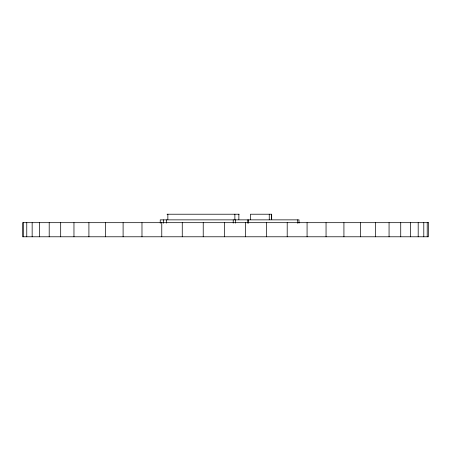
<?xml version="1.0" encoding="UTF-8"?>
<svg xmlns="http://www.w3.org/2000/svg" width="451" height="451" viewBox="0 0 451 451"><rect width="100%" height="100%" fill="white"/><g stroke="black" fill="none" stroke-linecap="round" stroke-linejoin="round"><path stroke-width="0.68" d="M167.033 214.219L239.143 214.219M427.227 222.681L427.227 236.781M423.793 222.681L423.793 236.781M418.19 222.681L418.19 236.781M410.472 222.681L410.472 236.781M400.725 222.681L400.725 236.781M389.061 222.681L389.061 236.781M375.61 222.681L375.61 236.781M360.507 222.681L360.507 236.781M343.927 222.681L343.927 236.781M326.05 222.681L326.05 236.781M307.075 222.681L307.075 236.781M298.996 223.115L298.996 219.862L160.24 219.862L160.24 223.245M297.711 219.862L297.711 223.245M287.202 222.681L287.202 236.781M271.688 219.592L271.688 214.219L250.435 214.219L250.435 219.592M271.592 214.219L271.592 219.592M269.253 214.219L269.253 219.688M266.654 222.681L266.654 236.781M248.14 219.862L248.14 223.115M247.954 219.862L247.954 223.245M245.654 222.681L245.654 236.781M238.867 214.219L238.867 219.592M235.428 219.862L235.428 223.115M234.875 214.219L234.875 219.688M233.223 219.862L233.223 223.115M224.435 222.681L224.435 236.781M203.226 222.681L203.226 236.781M182.26 222.681L182.26 236.781M167.857 214.219L167.857 219.592M166.526 219.862L166.526 223.115M163.454 219.862L163.454 223.245M161.768 222.681L161.768 236.781M141.98 222.681L141.98 236.781M123.1 222.681L123.1 236.781M105.348 222.681L105.348 236.781M88.909 222.681L88.909 236.781M73.964 222.681L73.964 236.781M60.682 222.681L60.682 236.781M49.204 222.681L49.204 236.781M39.66 222.681L39.66 236.781M32.151 222.681L32.151 236.781M26.761 222.681L26.761 236.781M23.548 222.681L23.548 236.781M428.45 222.681L22.55 222.681L22.55 236.781L428.45 236.781L428.45 222.681"/></g></svg>
